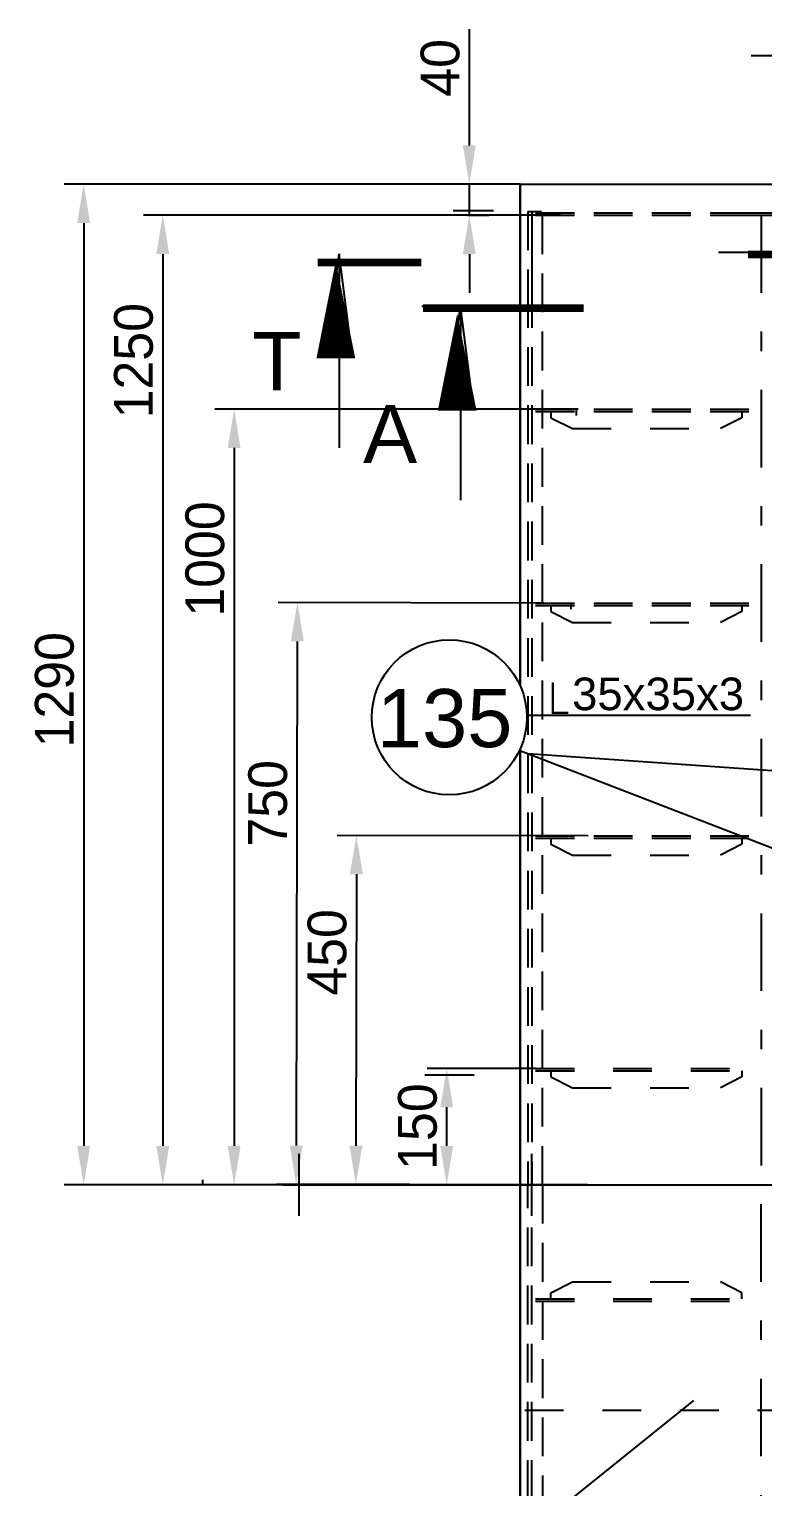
# Model space of a CAD drawing. Header units: millimetres. Extents: x -19561 to 47775, y 28910 to 69910.
# Drawn here: x 21074 to 22020, y 49481 to 51360 of the extents above; entities that cross this region are included whole.
import ezdxf
from ezdxf.enums import TextEntityAlignment as Align

# ---------------------------------------------------------------- set-up
doc = ezdxf.new("R2010")
doc.units = ezdxf.units.MM
doc.header["$MEASUREMENT"] = 0
for name, pattern in [('DASH1', [75, 50, -25]), ('DASH13', [50, 25, -25]), ('DASH2', [1300, 1125, -75, 25, -75]), ('DASH5', [225, 100, -50, 25, -50])]:
    doc.linetypes.add(name, pattern=pattern)
doc.styles.add('Arial', font='arial.ttf')
doc.styles.add('style5', font='arial.ttf', dxfattribs={"height": 3})
doc.dimstyles.new('seatech', dxfattribs={"dimscale": 20, "dimtxt": 2.5, "dimasz": 2.5, "dimexe": 1.25, "dimexo": 0, "dimtad": 1, "dimdec": 0, "dimtxsty": 'Standard', "dimcen": 2.5, "dimclrd": 7, "dimclre": 7, "dimclrt": 4, "dimadec": 0, "dimazin": 0, "dimtfac": 1, "dimtdec": 0, "dimtmove": 0, "dimatfit": 3, "dimfxl": 1.25, "dimarcsym": 0})

# ---------------------------------------------------------------- blocks, each defined once
blk = doc.blocks.new('*D2437')
at = {"color": 7, "lineweight": -2}
for p, q in [((21738, 50620.4), (21395.3, 50621.1)), ((21420.1, 50571), (21418.8, 49921)), ((21736.5, 49870.4), (21393.7, 49871.1))]:
    blk.add_line(p, q, dxfattribs=at)
at = {"color": 7}
for points in [[(21428.5, 50571), (21411.8, 50571), (21420.3, 50621)], [(21410.5, 49921), (21427.1, 49921), (21418.7, 49871)]]:
    blk.add_solid(points, dxfattribs=at)
at = {"layer": 'Defpoints', "color": 0}
for p in [(21738, 50620.4), (21418.7, 49871), (21736.5, 49870.4)]:
    blk.add_point(p, dxfattribs=at)
at = {"color": 4, "ltscale": 20, "insert": (21382.2, 50362.2), "char_height": 50, "attachment_point": 5, "rotation": 89.8796}
blk.add_mtext('750', dxfattribs=at)
blk = doc.blocks.new('*D2438')
at = {"color": 7, "lineweight": -2}
for p, q in [((21782.5, 50870.4), (21313.7, 50870.4)), ((21338.7, 50820.4), (21338.7, 49920.4)), ((21782.5, 49870.4), (21313.7, 49870.4))]:
    blk.add_line(p, q, dxfattribs=at)
at = {"color": 7}
for points in [[(21347, 50820.4), (21330.4, 50820.4), (21338.7, 50870.4)], [(21330.4, 49920.4), (21347, 49920.4), (21338.7, 49870.4)]]:
    blk.add_solid(points, dxfattribs=at)
at = {"layer": 'Defpoints', "color": 0}
for p in [(21782.5, 50870.4), (21338.7, 49870.4), (21782.5, 49870.4)]:
    blk.add_point(p, dxfattribs=at)
at = {"color": 4, "ltscale": 20, "insert": (21301.2, 50677.2), "char_height": 50, "attachment_point": 5, "rotation": 90}
blk.add_mtext('1000', dxfattribs=at)
blk = doc.blocks.new('*D2439')
at = {"color": 7, "lineweight": -2}
for p, q in [((21795.1, 50320.4), (21471.4, 50320.8)), ((21496.3, 50270.8), (21495.8, 49920.8)), ((21794.4, 49870.4), (21470.7, 49870.8))]:
    blk.add_line(p, q, dxfattribs=at)
at = {"color": 7}
for points in [[(21504.7, 50270.8), (21488, 50270.8), (21496.4, 50320.8)], [(21487.5, 49920.8), (21504.1, 49920.8), (21495.7, 49870.8)]]:
    blk.add_solid(points, dxfattribs=at)
at = {"layer": 'Defpoints', "color": 0}
for p in [(21795.1, 50320.4), (21495.7, 49870.8), (21794.4, 49870.4)]:
    blk.add_point(p, dxfattribs=at)
at = {"color": 4, "ltscale": 20, "insert": (21458.7, 50170), "char_height": 50, "attachment_point": 5, "rotation": 89.9158}
blk.add_mtext('450', dxfattribs=at)
blk = doc.blocks.new('*D2440')
at = {"color": 7, "lineweight": -2}
for p, q in [((21687.5, 51160.4), (21119.7, 51160.4)), ((21144.7, 51110.4), (21144.7, 49920.4)), ((21687.5, 49870.4), (21119.7, 49870.4))]:
    blk.add_line(p, q, dxfattribs=at)
at = {"color": 7}
for points in [[(21153, 51110.4), (21136.4, 51110.4), (21144.7, 51160.4)], [(21136.4, 49920.4), (21153, 49920.4), (21144.7, 49870.4)]]:
    blk.add_solid(points, dxfattribs=at)
at = {"layer": 'Defpoints', "color": 0}
for p in [(21687.5, 51160.4), (21144.7, 49870.4), (21687.5, 49870.4)]:
    blk.add_point(p, dxfattribs=at)
at = {"color": 4, "ltscale": 20, "insert": (21107.2, 50508.6), "char_height": 50, "attachment_point": 5, "rotation": 90}
blk.add_mtext('1290', dxfattribs=at)
blk = doc.blocks.new('*D2441')
at = {"color": 7, "lineweight": -2}
for p, q in [((21759.8, 51120.4), (21221.7, 51120.4)), ((21246.7, 51070.4), (21246.7, 49920.4)), ((21759.8, 49870.4), (21221.7, 49870.4))]:
    blk.add_line(p, q, dxfattribs=at)
at = {"color": 7}
for points in [[(21255, 51070.4), (21238.3, 51070.4), (21246.7, 51120.4)], [(21238.3, 49920.4), (21255, 49920.4), (21246.7, 49870.4)]]:
    blk.add_solid(points, dxfattribs=at)
at = {"layer": 'Defpoints', "color": 0}
for p in [(21759.8, 51120.4), (21246.7, 49870.4), (21759.8, 49870.4)]:
    blk.add_point(p, dxfattribs=at)
at = {"color": 4, "ltscale": 20, "insert": (21209.2, 50932.9), "char_height": 50, "attachment_point": 5, "rotation": 90}
blk.add_mtext('1250', dxfattribs=at)
blk = doc.blocks.new('*D2445')
at = {"color": 7, "lineweight": -2}
for p, q in [((21727.5, 50020.4), (21587.8, 50020.4)), ((21612.8, 49920.4), (21612.8, 49970.4)), ((21637.3, 49870.4), (21587.8, 49870.4))]:
    blk.add_line(p, q, dxfattribs=at)
at = {"color": 7}
for points in [[(21621.1, 49970.4), (21604.5, 49970.4), (21612.8, 50020.4)], [(21604.5, 49920.4), (21621.1, 49920.4), (21612.8, 49870.4)]]:
    blk.add_solid(points, dxfattribs=at)
at = {"layer": 'Defpoints', "color": 0}
for p in [(21612.8, 50020.4), (21727.5, 50020.4), (21637.3, 49870.4)]:
    blk.add_point(p, dxfattribs=at)
at = {"color": 4, "ltscale": 20, "insert": (21575.3, 49945.4), "char_height": 50, "attachment_point": 5, "rotation": 90}
blk.add_mtext('150', dxfattribs=at)
blk = doc.blocks.new('*D2446')
at = {"color": 7, "lineweight": -2}
for p, q in [((21642, 51210.4), (21642, 51360.4)), ((21707.5, 51160.4), (21617, 51160.4)), ((21642, 51120.4), (21642, 51160.4)), ((21639.8, 51120.4), (21667, 51120.4)), ((21642, 51070.4), (21642, 51020.4))]:
    blk.add_line(p, q, dxfattribs=at)
at = {"color": 7}
for points in [[(21633.6, 51210.4), (21650.3, 51210.4), (21642, 51160.4)], [(21650.3, 51070.4), (21633.6, 51070.4), (21642, 51120.4)]]:
    blk.add_solid(points, dxfattribs=at)
at = {"layer": 'Defpoints', "color": 0}
for p in [(21642, 51160.4), (21707.5, 51160.4), (21639.8, 51120.4)]:
    blk.add_point(p, dxfattribs=at)
at = {"color": 4, "ltscale": 20, "insert": (21604.5, 51310.4), "char_height": 50, "attachment_point": 5, "rotation": 90}
blk.add_mtext('40', dxfattribs=at)

msp = doc.modelspace()

# ---------------------------------------------------------------- linework, layer by layer
for p, q in [((22005.37507, 51326.54662), (22292.81566, 51326.54662)), ((21717.24059, 50476.03215), (22004.68118, 50476.03215))]:
    msp.add_line(p, q)
at = {"color": 0}
for p, q in [((21707.46683, 51160.35618), (21707.46683, 50513.89773)), ((21621.07354, 51126.37842), (21672.97361, 51126.37842)), ((21707.46683, 50432.23699), (21707.46683, 49870.35618)), ((21708.34934, 50429.77596), (22318.36623, 50194.24035)), ((21584.62148, 50012.36714), (21648.06699, 50012.36714)), ((21707.46683, 48580.35618), (21707.46683, 49870.35618))]:
    msp.add_line(p, q, dxfattribs=at)
at = {"color": 0, "linetype": 'Continuous'}
for p, q in [((21717.46683, 51125.35618), (21734.96683, 51125.35618)), ((21722.46683, 51125.35618), (21722.46683, 51025.35618)), ((21580.52813, 51003.22277), (21780.52813, 51003.22277)), ((21613.48328, 50871.97356), (21630.52813, 51003.22277)), ((21647.57298, 50871.97356), (21630.52813, 51003.22277)), ((21630.52813, 51003.22277), (21630.52813, 50753.22277)), ((21779.83341, 50870.35618), (21779.83341, 50862.35618)), ((21773.04252, 50620.35618), (21773.04252, 50612.35618)), ((21422.46683, 49830.35618), (21422.46683, 49910.35618)), ((21722.46683, 49830.35618), (21722.46683, 49910.35618)), ((21298.263, 49870.35618), (21298.263, 49876.60618))]:
    msp.add_line(p, q, dxfattribs=at)
at = {"color": 0, "linetype": 'DASH1'}
for p, q in [((21717.46683, 51125.35618), (21717.46683, 51025.35618)), ((21717.46683, 51125.35618), (21722.46683, 51125.35618)), ((21727.46683, 51123.35618), (21987.46683, 51123.35618)), ((21727.46683, 51120.35618), (21987.46683, 51120.35618)), ((21736.46683, 49870.35618), (21736.46683, 51125.35618)), ((21717.46683, 51025.35618), (21717.46683, 49870.35618)), ((21722.46683, 51025.35618), (21722.46683, 49870.35618)), ((21727.46683, 50870.35618), (22008.46683, 50870.35618)), ((21727.46683, 50867.35618), (22008.46683, 50867.35618)), ((21779.83341, 50870.35618), (21779.83341, 50868.35618)), ((21727.46683, 50620.35618), (22008.46683, 50620.35618)), ((21727.46683, 50617.35618), (22008.46683, 50617.35618)), ((21773.04252, 50620.35618), (21773.04252, 50618.35618)), ((21727.46683, 50320.35618), (22008.46683, 50320.35618)), ((21727.46683, 50317.35618), (22008.46683, 50317.35618)), ((21717.46683, 48715.35618), (21717.46683, 49870.35618)), ((21722.46683, 48715.35618), (21722.46683, 49870.35618)), ((21736.46683, 49870.35618), (21736.46683, 48615.35618))]:
    msp.add_line(p, q, dxfattribs=at)
at = {"color": 0, "linetype": 'DASH5'}
for p, q in [((21987.46683, 51123.35618), (24820.55952, 51123.35618)), ((21987.46683, 51120.35618), (24820.55567, 51120.35618)), ((22018.46683, 51120.35618), (22018.46683, 49870.35618)), ((21747.28178, 50867.35618), (21747.28178, 50859.4362)), ((21747.28178, 50859.4362), (21774.99467, 50845.35618)), ((21993.57767, 50859.4362), (21965.86478, 50845.35618)), ((21993.57767, 50867.35618), (21993.57767, 50859.4362)), ((21747.28178, 50617.35618), (21747.28178, 50609.4362)), ((21993.57767, 50617.35618), (21993.57767, 50609.4362)), ((21747.28178, 50609.4362), (21774.99467, 50595.35618)), ((21993.57767, 50609.4362), (21965.86478, 50595.35618)), ((21747.28178, 50317.35618), (21747.28178, 50309.43617)), ((21993.57767, 50317.35618), (21993.57767, 50309.43617)), ((21747.28178, 50309.43617), (21774.99467, 50295.35618)), ((21993.57767, 50309.43617), (21965.86478, 50295.35618)), ((21747.28178, 50017.35618), (21747.28178, 50009.43618)), ((21993.57767, 50017.35618), (21993.57767, 50009.43618)), ((21747.28178, 50009.43618), (21774.99467, 49995.35618)), ((21993.57767, 50009.43618), (21965.86478, 49995.35618)), ((22018.46683, 48620.35618), (22018.46683, 49870.35618)), ((21747.28178, 49731.27618), (21774.99467, 49745.35618)), ((21747.28178, 49723.35618), (21747.28178, 49731.27618)), ((21993.57767, 49731.27618), (21965.86478, 49745.35618)), ((21993.57767, 49723.35618), (21993.57767, 49731.27618))]:
    msp.add_line(p, q, dxfattribs=at)
at = {"color": 156, "linetype": 'Continuous'}
for p, q in [((21456.97345, 50939.50353), (21474.0183, 51070.75275)), ((21491.06315, 50939.50353), (21474.0183, 51070.75275)), ((21474.0183, 51070.75275), (21474.0183, 50820.75275)), ((22163.06813, 51072.42446), (21963.06813, 51072.42446))]:
    msp.add_line(p, q, dxfattribs=at)
at = {"color": 0, "linetype": 'DASH13', "ltscale": 2}
for p, q in [((21774.99467, 50845.35618), (21965.86478, 50845.35618)), ((21774.99467, 50595.35618), (21965.86478, 50595.35618)), ((21774.99467, 50295.35618), (21965.86478, 50295.35618)), ((21727.46683, 50020.35618), (22008.46683, 50020.35618)), ((21727.46683, 50017.35618), (22008.46683, 50017.35618)), ((21774.99467, 49995.35618), (21965.86478, 49995.35618)), ((21774.99467, 49745.35618), (21965.86478, 49745.35618)), ((21727.46683, 49723.35618), (22008.46683, 49723.35618)), ((21727.46683, 49720.35618), (22008.46683, 49720.35618)), ((21713.56301, 49579.88326), (22897.77834, 49579.88326))]:
    msp.add_line(p, q, dxfattribs=at)
at = {"color": 2}
msp.add_line((21717.46683, 50426.25557), (22814.18901, 50350.66259), dxfattribs=at)
at = {"color": 0, "linetype": 'DASH2'}
msp.add_line((21401.46683, 49870.35618), (32461.46683, 49870.35618), dxfattribs=at)
at = {"color": 1}
msp.add_line((21481.07669, 49230.07136), (21931.2695, 49592.44769), dxfattribs=at)
at = {"color": 0, "linetype": 'Continuous'}
for points in [[(21707.46683, 50513.89773), (21707.46683, 51160.35618), (22722.46683, 51160.35618), (22722.46683, 50584.76563)], [(21707.46683, 49870.35618), (21707.46683, 50432.23699)], [(21707.46683, 49870.35618), (21707.46683, 48580.35618), (22722.46683, 48580.35618), (22722.46683, 49223.90403)]]:
    msp.add_lwpolyline(points, dxfattribs=at)
at = {"color": 156}
msp.add_lwpolyline([(21469.82332, 51061.20837, 0, 50, 0), (21469.82332, 50936.09079, 50, 50, 0)], format="xyseb", dxfattribs=at)
at = {"color": 156, "const_width": 10}
for points in [[(21446.38719, 51059.51075), (21580.02509, 51059.51075)], [(22001.37427, 51069.67182), (22168.39319, 51069.67182)]]:
    msp.add_lwpolyline(points, dxfattribs=at)
at = {"color": 7}
msp.add_lwpolyline([(21626.33315, 50993.67839, 0, 50, 0), (21626.33315, 50868.56081, 50, 50, 0)], format="xyseb", dxfattribs=at)
at = {"color": 7, "const_width": 10}
msp.add_lwpolyline([(21582.33964, 51000.47013), (21789.62818, 51000.47013)], dxfattribs=at)
at = {"const_width": 3}
msp.add_lwpolyline([(21749.86617, 50518.36387), (21749.86617, 50479.0795), (21769.52077, 50479.0795)], dxfattribs=at)
at = {"color": 1}
msp.add_circle((21616.18222, 50473.06736), 100, dxfattribs=at)

# ---------------------------------------------------------------- texts
at = {"color": 156, "linetype": 'Continuous', "style": 'Arial'}
msp.add_text('T', height=75, dxfattribs=at).set_placement((21393.78468, 50969.74053), align=Align.TOP_CENTER)
at = {"color": 0, "linetype": 'Continuous', "style": 'Arial'}
msp.add_text('А', height=75, dxfattribs=at).set_placement((21539.89505, 50875.94261), align=Align.TOP_CENTER)
at = {"color": 0, "style": 'style5'}
msp.add_text('35x35x3', height=42, dxfattribs=at).set_placement((21774.47293, 50482.31485))
at = {"color": 2, "style": 'style5'}
msp.add_text('135', height=75, dxfattribs=at).set_placement((21522.72829, 50434.59286))

# ---------------------------------------------------------------- dimensions: what is measured, and where the dimension line sits
at = {"color": 0}
for base, p1, p2, picture, middle in [((21641.98077, 51160.35618), (21639.80644, 51120.35618), (21707.46683, 51160.35618), '*D2446', (21604.48077, 51310.35618)), ((21612.78471, 50020.35618), (21637.25294, 49870.35618), (21727.46683, 50020.35618), '*D2445', (21575.28471, 49945.35618))]:
    dim = msp.add_linear_dim(base=base, p1=p1, p2=p2, angle=90, dimstyle='seatech', dxfattribs=at)
    dim.commit()
    dim.dimension.update_dxf_attribs({"geometry": picture, "text_midpoint": middle})
for base, p1, p2, angle, text, picture, middle in [((21144.70015, 49870.35618), (21687.46683, 51160.35618), (21687.46683, 49870.35618), 270, '1290', '*D2440', (21144.70015, 50508.58559)), ((21246.66846, 49870.40697), (21759.83341, 51120.35618), (21759.83341, 49870.40697), 270, '1250', '*D2441', (21246.66846, 50932.85618)), ((21338.71181, 49870.35618), (21782.47639, 50870.35618), (21782.47639, 49870.35618), 270, '1000', '*D2438', (21338.71181, 50677.17743)), ((21418.67861, 49871.02383), (21738.04252, 50620.35618), (21736.46683, 49870.35618), 269.87962635, '750', '*D2437', (21419.71037, 50362.12714)), ((21495.73219, 49870.79506), (21795.05334, 50320.35618), (21794.39207, 49870.35618), 269.91580445, '450', '*D2439', (21496.17182, 50169.96921))]:
    dim = msp.add_linear_dim(base=base, p1=p1, p2=p2, angle=angle, text=text, dimstyle='seatech', dxfattribs=at)
    dim.commit()
    dim.dimension.update_dxf_attribs({"geometry": picture, "text_midpoint": middle, "dimtype": 161})

doc.saveas('drawing.dxf')
